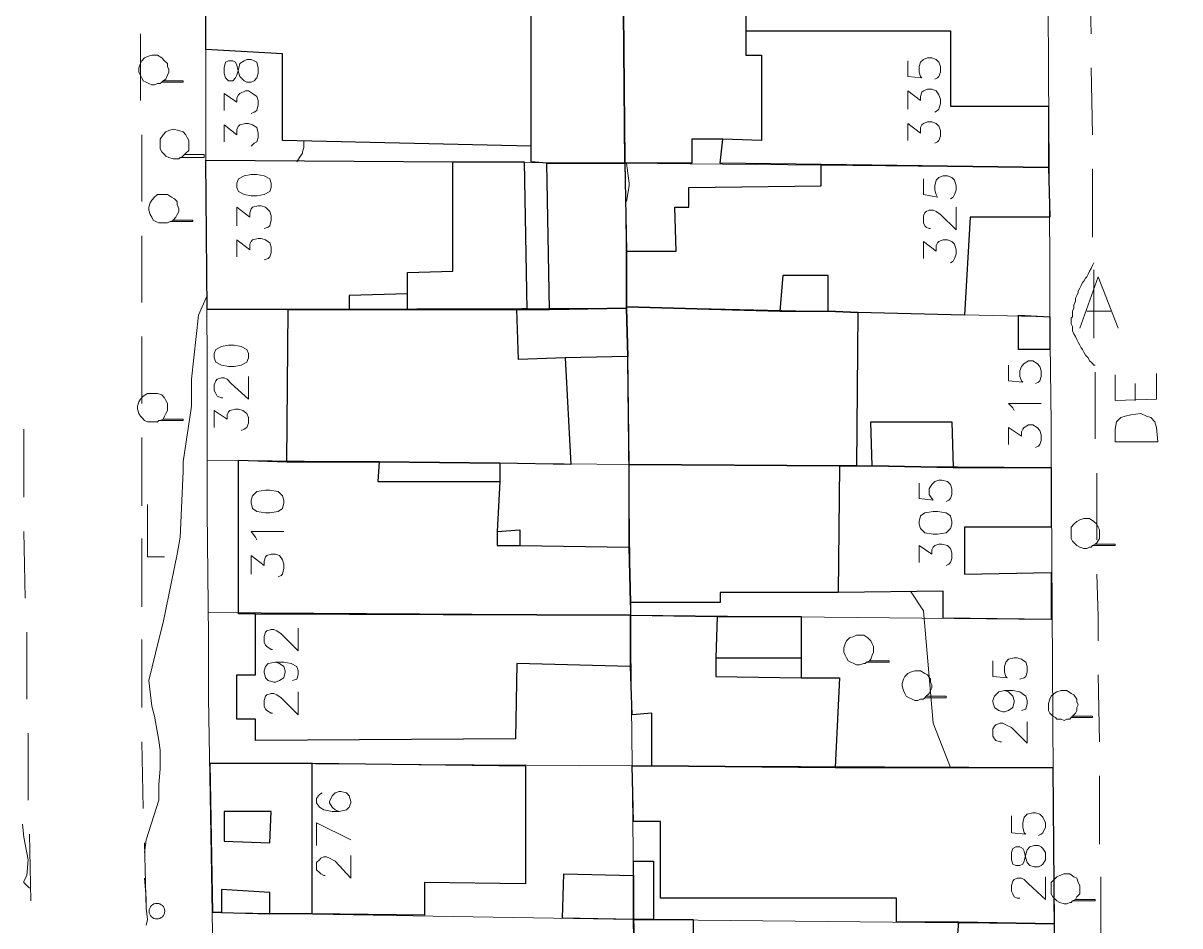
# Model space of a CAD drawing. Extents: x -2391 to 32076, y -11492 to 5852.
# Drawn here: x 4624 to 4692.9, y -1085.2 to -1031.5 of the extents above; entities that cross this region are included whole.
import ezdxf

# ---------------------------------------------------------------- set-up
doc = ezdxf.new("R2010")
doc.units = 0
doc.header["$LTSCALE"] = 7
for name, color, linetype in [('ALVE-CT', 3, 'CONTINUOUS'), ('PDF_A101 - EDIFICACAO', 7, 'CONTINUOUS'), ('PDF_A103 - PROJECAO_1', 7, 'CONTINUOUS'), ('PDF_A104 - PROJECAO_2', 7, 'CONTINUOUS'), ('PDF_A112 - PRISMA_VENTILACAO', 7, 'CONTINUOUS'), ('PDF_A123 - N DE PORTA', 7, 'CONTINUOUS'), ('PDF_A124 - MURO', 7, 'CONTINUOUS'), ('PDF_C301 - MEIO_FIO_2D', 7, 'CONTINUOUS'), ('PDF_C307 - TXT_NOME_LOGRADOURO', 7, 'CONTINUOUS'), ('PDF_F601 - LIMITE_VEGETACAO', 7, 'CONTINUOUS'), ('PDF_F602 - ARVORE_ISOLADA', 7, 'CONTINUOUS'), ('PDF_F604 - TXT_AGRUPAMENTO_ARVORE', 7, 'CONTINUOUS'), ('PDF_I902 - LUMINARIA', 7, 'CONTINUOUS'), ('PDF_I903 - POSTE', 7, 'CONTINUOUS'), ('PDF_N1401 - CURVA_MESTRA', 7, 'CONTINUOUS')]:
    doc.layers.add(name, color=color, linetype=linetype)

msp = doc.modelspace()

# ---------------------------------------------------------------- linework, layer by layer
at = {"layer": 'ALVE-CT'}
msp.add_circle((4550.796, -1271.53), 500, dxfattribs=at)
at = {"layer": 'PDF_A101 - EDIFICACAO', "lineweight": 30}
for points in [[(4659.758, -1030.746), (4659.843, -1039.805), (4655.186, -1039.805), (4654.255, -1039.721), (4654.255, -1038.789), (4639.439, -1038.451), (4639.439, -1033.286), (4634.867, -1033.032), (4634.867, -1030.323), (4635.29, -1030.323), (4637.322, -1030.323), (4647.736, -1030.492), (4653.747, -1030.577), (4654.255, -1030.662), (4658.149, -1030.662)], [(4685.072, -1036.419), (4685.072, -1040.059), (4671.526, -1039.89), (4665.515, -1039.805), (4665.684, -1038.366), (4663.822, -1038.366), (4663.822, -1039.805), (4659.843, -1039.805), (4659.758, -1030.746), (4663.06, -1030.746), (4667.039, -1030.746), (4667.039, -1031.932), (4679.231, -1031.932), (4679.231, -1036.419)], [(4653.831, -1039.721), (4654.001, -1048.526), (4653.408, -1048.526), (4646.889, -1048.526), (4646.889, -1047.595), (4643.418, -1047.679), (4643.418, -1048.526), (4639.777, -1048.526), (4634.951, -1048.526), (4634.867, -1039.636), (4649.598, -1039.721)], [(4659.843, -1039.805), (4659.927, -1045.055), (4659.927, -1048.356), (4659.927, -1048.441), (4655.355, -1048.526), (4655.186, -1039.805)], [(4685.072, -1040.059), (4685.157, -1043.023), (4680.416, -1043.023), (4680.077, -1048.864), (4673.727, -1048.695), (4671.949, -1048.61), (4671.949, -1046.494), (4669.24, -1046.494), (4669.071, -1048.61), (4659.927, -1048.356), (4659.927, -1045.055), (4662.89, -1045.055), (4662.806, -1042.43), (4663.652, -1042.43), (4663.652, -1041.245), (4671.526, -1041.16), (4671.526, -1039.89)], [(4656.287, -1051.404), (4656.625, -1057.754), (4652.392, -1057.669), (4645.196, -1057.585), (4639.693, -1057.585), (4639.777, -1048.526), (4643.418, -1048.526), (4646.889, -1048.526), (4653.408, -1048.526), (4654.001, -1048.526), (4655.355, -1048.526), (4659.927, -1048.441), (4660.012, -1051.32)], [(4669.071, -1048.61), (4671.949, -1048.61), (4673.727, -1048.695), (4673.643, -1057.839), (4672.627, -1057.839), (4660.097, -1057.754), (4660.012, -1051.32), (4659.927, -1048.441), (4659.927, -1048.356)], [(4685.157, -1050.896), (4683.294, -1050.896), (4683.294, -1048.864), (4685.157, -1048.949)], [(4679.4, -1057.923), (4674.574, -1057.839), (4674.489, -1055.214), (4679.315, -1055.214)], [(4652.392, -1058.77), (4652.223, -1061.733), (4653.577, -1061.649), (4653.577, -1062.58), (4660.097, -1062.665), (4660.181, -1065.967), (4660.181, -1066.729), (4637.83, -1066.644), (4636.814, -1066.644), (4636.814, -1057.5), (4639.693, -1057.585), (4645.196, -1057.585), (4652.392, -1057.669)], [(4680.077, -1061.479), (4680.077, -1064.273), (4685.242, -1064.189), (4685.242, -1066.983), (4678.807, -1066.898), (4678.807, -1065.289), (4672.542, -1065.374), (4665.515, -1065.374), (4665.515, -1065.967), (4660.181, -1065.967), (4660.097, -1062.665), (4660.097, -1057.754), (4672.627, -1057.839), (4673.643, -1057.839), (4674.574, -1057.839), (4679.4, -1057.923), (4685.242, -1057.923), (4685.242, -1061.479)], [(4660.181, -1066.729), (4660.181, -1069.776), (4653.408, -1069.607), (4653.323, -1074.094), (4637.83, -1074.179), (4637.83, -1072.909), (4636.729, -1072.909), (4636.729, -1070.284), (4637.83, -1070.284), (4637.83, -1066.644)], [(4672.627, -1070.454), (4672.373, -1075.788), (4661.451, -1075.703), (4661.451, -1072.57), (4660.266, -1072.655), (4660.181, -1069.776), (4660.181, -1066.729), (4665.346, -1066.813), (4670.341, -1066.813), (4670.341, -1069.268), (4670.341, -1070.454)], [(4653.916, -1075.703), (4653.916, -1082.73), (4647.905, -1082.645), (4647.905, -1084.593), (4641.217, -1084.508), (4638.677, -1084.508), (4638.677, -1083.238), (4635.798, -1083.069), (4635.798, -1084.423), (4635.29, -1084.423), (4635.121, -1075.534), (4641.217, -1075.534)], [(4661.451, -1075.703), (4672.373, -1075.788), (4685.326, -1075.788), (4685.411, -1085.101), (4679.739, -1085.016), (4676.013, -1085.016), (4676.013, -1083.577), (4661.959, -1083.577), (4661.959, -1079.005), (4660.351, -1079.005), (4660.266, -1075.703)], [(4635.967, -1080.19), (4638.677, -1080.275), (4638.761, -1078.412), (4635.967, -1078.412)], [(4661.536, -1084.847), (4660.351, -1084.847), (4660.351, -1082.222), (4660.351, -1081.375), (4661.536, -1081.375)], [(4660.351, -1082.222), (4660.351, -1084.847), (4656.117, -1084.762), (4656.202, -1082.137)], [(4661.536, -1084.847), (4663.906, -1084.847), (4663.906, -1090.519), (4664.753, -1090.434), (4664.922, -1085.947), (4679.654, -1085.947), (4679.739, -1085.016), (4685.411, -1085.101), (4685.411, -1094.075), (4679.739, -1093.906), (4679.739, -1092.805), (4664.922, -1092.466), (4665.007, -1091.704), (4664.076, -1091.62), (4664.076, -1093.99), (4663.737, -1093.99), (4660.52, -1093.906), (4660.351, -1084.847)]]:
    msp.add_lwpolyline(points, close=True, dxfattribs=at)
at = {"layer": 'PDF_A103 - PROJECAO_1', "lineweight": 30}
for points in [[(4658.149, -1030.662), (4659.758, -1030.746), (4659.843, -1039.805), (4655.186, -1039.805), (4654.255, -1039.721), (4654.255, -1038.789), (4654.255, -1030.662)], [(4663.06, -1030.746), (4667.039, -1030.746), (4667.039, -1031.932), (4667.039, -1033.371), (4667.97, -1033.371), (4667.97, -1038.451), (4665.684, -1038.366), (4663.822, -1038.366), (4663.822, -1039.805), (4659.843, -1039.805), (4659.758, -1030.746)], [(4654.001, -1048.526), (4653.408, -1048.526), (4646.889, -1048.526), (4646.889, -1047.595), (4646.889, -1046.325), (4649.598, -1046.24), (4649.598, -1039.721), (4653.831, -1039.721)], [(4660.012, -1051.32), (4656.287, -1051.404), (4653.493, -1051.489), (4653.408, -1048.526), (4654.001, -1048.526), (4655.355, -1048.526), (4659.927, -1048.441)], [(4639.693, -1057.585), (4645.196, -1057.585), (4645.111, -1058.77), (4652.392, -1058.77), (4652.223, -1061.733), (4652.223, -1062.58), (4653.577, -1062.58), (4660.097, -1062.665), (4660.181, -1065.967), (4660.181, -1066.729), (4637.83, -1066.644), (4636.814, -1066.644), (4636.814, -1057.5)], [(4672.627, -1057.839), (4672.542, -1065.374), (4665.515, -1065.374), (4665.515, -1065.967), (4660.181, -1065.967), (4660.097, -1062.665), (4660.097, -1057.754)], [(4672.627, -1070.454), (4672.373, -1075.788), (4661.451, -1075.703), (4661.451, -1072.57), (4660.266, -1072.655), (4660.181, -1069.776), (4660.181, -1066.729), (4665.346, -1066.813), (4665.261, -1069.268), (4670.341, -1069.268), (4670.341, -1070.454)], [(4641.217, -1084.508), (4641.217, -1075.534), (4653.916, -1075.703), (4653.916, -1082.73), (4647.905, -1082.645), (4647.905, -1084.593)]]:
    msp.add_lwpolyline(points, close=True, dxfattribs=at)
at = {"layer": 'PDF_A104 - PROJECAO_2', "lineweight": 30}
msp.add_lwpolyline([(4665.346, -1066.813), (4665.261, -1069.268), (4665.261, -1070.369), (4670.341, -1070.454), (4672.627, -1070.454), (4672.373, -1075.788), (4661.451, -1075.703), (4661.451, -1072.57), (4660.266, -1072.655), (4660.181, -1069.776), (4660.181, -1066.729)], close=True, dxfattribs=at)
at = {"layer": 'PDF_A112 - PRISMA_VENTILACAO', "lineweight": 30}
for points in [[(4669.071, -1048.61), (4671.949, -1048.61), (4671.949, -1046.494), (4669.24, -1046.494)], [(4638.761, -1078.412), (4635.967, -1078.412), (4635.967, -1080.19), (4638.677, -1080.275)], [(4635.798, -1084.423), (4638.677, -1084.508), (4638.677, -1083.238), (4635.798, -1083.069)]]:
    msp.add_lwpolyline(points, close=True, dxfattribs=at)
at = {"layer": 'PDF_A123 - N DE PORTA', "lineweight": 9}
for points in [[(4635.967, -1034.472), (4636.052, -1034.726), (4636.221, -1034.895), (4636.475, -1034.895), (4636.645, -1034.726), (4636.729, -1034.556), (4636.814, -1034.218), (4636.899, -1033.879), (4637.153, -1033.71), (4637.322, -1033.625), (4637.576, -1033.625), (4637.745, -1033.71), (4637.915, -1033.794), (4637.999, -1034.133), (4637.999, -1034.472), (4637.915, -1034.726), (4637.745, -1034.895), (4637.576, -1034.98), (4637.322, -1034.98), (4637.153, -1034.895), (4636.899, -1034.641), (4636.814, -1034.387), (4636.729, -1033.964), (4636.645, -1033.794), (4636.475, -1033.71), (4636.221, -1033.71), (4636.052, -1033.794), (4635.967, -1034.133)], [(4636.729, -1041.245), (4636.814, -1041.499), (4637.153, -1041.668), (4637.576, -1041.753), (4637.915, -1041.753), (4638.338, -1041.668), (4638.677, -1041.499), (4638.761, -1041.245), (4638.761, -1040.991), (4638.677, -1040.737), (4638.338, -1040.567), (4637.915, -1040.483), (4637.576, -1040.483), (4637.153, -1040.567), (4636.814, -1040.737), (4636.729, -1040.991)], [(4635.375, -1051.404), (4635.459, -1051.658), (4635.798, -1051.828), (4636.221, -1051.912), (4636.56, -1051.912), (4636.983, -1051.828), (4637.322, -1051.658), (4637.407, -1051.404), (4637.407, -1051.15), (4637.322, -1050.896), (4636.983, -1050.727), (4636.56, -1050.642), (4636.221, -1050.642), (4635.798, -1050.727), (4635.459, -1050.896), (4635.375, -1051.15)], [(4637.576, -1060.04), (4637.661, -1060.379), (4637.915, -1060.548), (4638.423, -1060.633), (4638.677, -1060.633), (4639.185, -1060.548), (4639.439, -1060.379), (4639.523, -1060.04), (4639.523, -1059.871), (4639.439, -1059.617), (4639.185, -1059.363), (4638.677, -1059.278), (4638.423, -1059.278), (4637.915, -1059.363), (4637.661, -1059.617), (4637.576, -1059.871)], [(4677.368, -1061.31), (4677.453, -1061.564), (4677.707, -1061.818), (4678.215, -1061.903), (4678.469, -1061.903), (4678.977, -1061.818), (4679.231, -1061.564), (4679.315, -1061.31), (4679.315, -1061.141), (4679.231, -1060.802), (4678.977, -1060.633), (4678.469, -1060.548), (4678.215, -1060.548), (4677.707, -1060.633), (4677.453, -1060.802), (4677.368, -1061.141)], [(4682.871, -1081.291), (4682.956, -1081.545), (4683.125, -1081.629), (4683.379, -1081.629), (4683.548, -1081.545), (4683.633, -1081.375), (4683.718, -1080.952), (4683.802, -1080.698), (4683.972, -1080.529), (4684.226, -1080.444), (4684.48, -1080.444), (4684.649, -1080.529), (4684.734, -1080.613), (4684.903, -1080.867), (4684.903, -1081.291), (4684.734, -1081.545), (4684.649, -1081.629), (4684.48, -1081.714), (4684.226, -1081.714), (4683.972, -1081.629), (4683.802, -1081.46), (4683.718, -1081.206), (4683.633, -1080.783), (4683.548, -1080.613), (4683.379, -1080.529), (4683.125, -1080.529), (4682.956, -1080.613), (4682.871, -1080.867)]]:
    msp.add_lwpolyline(points, close=True, dxfattribs=at)
for points in [[(4676.691, -1033.71), (4676.691, -1034.641), (4677.537, -1034.726), (4677.453, -1034.641), (4677.368, -1034.387), (4677.368, -1034.048), (4677.453, -1033.794), (4677.622, -1033.625), (4677.876, -1033.54), (4678.13, -1033.54), (4678.384, -1033.625), (4678.553, -1033.794), (4678.638, -1034.048), (4678.638, -1034.387), (4678.553, -1034.641), (4678.469, -1034.726), (4678.299, -1034.81)], [(4635.967, -1036.673), (4635.967, -1035.657), (4636.729, -1036.165), (4636.729, -1035.911), (4636.814, -1035.742), (4636.899, -1035.657), (4637.237, -1035.488), (4637.407, -1035.488), (4637.661, -1035.657), (4637.915, -1035.826), (4637.999, -1036.08), (4637.999, -1036.334), (4637.915, -1036.673), (4637.745, -1036.758), (4637.576, -1036.842)], [(4676.691, -1036.588), (4676.691, -1035.488), (4677.453, -1036.08), (4677.453, -1035.826), (4677.537, -1035.572), (4677.622, -1035.488), (4677.876, -1035.403), (4678.13, -1035.403), (4678.384, -1035.488), (4678.553, -1035.742), (4678.638, -1035.996), (4678.638, -1036.25), (4678.553, -1036.588), (4678.469, -1036.673), (4678.299, -1036.758)], [(4635.967, -1038.535), (4635.967, -1037.52), (4636.729, -1038.112), (4636.729, -1037.774), (4636.814, -1037.604), (4636.899, -1037.52), (4637.237, -1037.435), (4637.407, -1037.435), (4637.661, -1037.52), (4637.915, -1037.689), (4637.999, -1038.028), (4637.999, -1038.281), (4637.915, -1038.535), (4637.745, -1038.62), (4637.576, -1038.789)], [(4676.691, -1038.451), (4676.691, -1037.435), (4677.453, -1038.028), (4677.453, -1037.689), (4677.537, -1037.52), (4677.622, -1037.435), (4677.876, -1037.35), (4678.13, -1037.35), (4678.384, -1037.435), (4678.553, -1037.604), (4678.638, -1037.858), (4678.638, -1038.197), (4678.553, -1038.451), (4678.469, -1038.535), (4678.299, -1038.62)], [(4677.622, -1040.737), (4677.622, -1041.668), (4678.469, -1041.837), (4678.384, -1041.668), (4678.299, -1041.414), (4678.299, -1041.16), (4678.384, -1040.821), (4678.553, -1040.652), (4678.807, -1040.567), (4679.061, -1040.567), (4679.315, -1040.652), (4679.485, -1040.821), (4679.569, -1041.16), (4679.569, -1041.414), (4679.485, -1041.668), (4679.4, -1041.837), (4679.231, -1041.922)], [(4636.729, -1043.531), (4636.729, -1042.43), (4637.491, -1043.023), (4637.491, -1042.769), (4637.576, -1042.515), (4637.661, -1042.43), (4637.999, -1042.345), (4638.169, -1042.345), (4638.423, -1042.43), (4638.677, -1042.684), (4638.761, -1042.938), (4638.761, -1043.192), (4638.677, -1043.531), (4638.592, -1043.615), (4638.338, -1043.7)], [(4678.045, -1043.7), (4677.961, -1043.7), (4677.791, -1043.615), (4677.707, -1043.531), (4677.622, -1043.361), (4677.622, -1042.938), (4677.707, -1042.769), (4677.791, -1042.684), (4677.961, -1042.599), (4678.215, -1042.599), (4678.384, -1042.684), (4678.638, -1042.853), (4679.569, -1043.785), (4679.569, -1042.43)], [(4636.729, -1045.393), (4636.729, -1044.377), (4637.491, -1044.97), (4637.491, -1044.631), (4637.576, -1044.462), (4637.661, -1044.377), (4637.999, -1044.293), (4638.169, -1044.293), (4638.423, -1044.377), (4638.677, -1044.547), (4638.761, -1044.801), (4638.761, -1045.139), (4638.677, -1045.393), (4638.592, -1045.478), (4638.338, -1045.563)], [(4677.622, -1045.478), (4677.622, -1044.462), (4678.384, -1045.055), (4678.384, -1044.716), (4678.469, -1044.547), (4678.553, -1044.462), (4678.807, -1044.377), (4679.061, -1044.377), (4679.315, -1044.462), (4679.485, -1044.631), (4679.569, -1044.97), (4679.569, -1045.224), (4679.485, -1045.478), (4679.4, -1045.647), (4679.231, -1045.732)], [(4682.702, -1051.828), (4682.702, -1052.759), (4683.548, -1052.844), (4683.464, -1052.759), (4683.379, -1052.505), (4683.379, -1052.166), (4683.464, -1051.912), (4683.633, -1051.743), (4683.887, -1051.574), (4684.141, -1051.574), (4684.395, -1051.743), (4684.564, -1051.912), (4684.649, -1052.166), (4684.649, -1052.505), (4684.564, -1052.759), (4684.48, -1052.844), (4684.31, -1052.928)], [(4635.883, -1053.775), (4635.798, -1053.775), (4635.544, -1053.69), (4635.459, -1053.521), (4635.375, -1053.352), (4635.375, -1053.013), (4635.459, -1052.759), (4635.544, -1052.674), (4635.798, -1052.59), (4635.967, -1052.59), (4636.137, -1052.674), (4636.391, -1052.928), (4637.407, -1053.86), (4637.407, -1052.505)], [(4683.04, -1054.537), (4682.956, -1054.368), (4682.702, -1054.114), (4684.649, -1054.114)], [(4635.375, -1055.553), (4635.375, -1054.537), (4636.137, -1055.045), (4636.137, -1054.791), (4636.221, -1054.622), (4636.306, -1054.537), (4636.645, -1054.452), (4636.814, -1054.452), (4637.068, -1054.537), (4637.322, -1054.706), (4637.407, -1054.96), (4637.407, -1055.299), (4637.322, -1055.553), (4637.153, -1055.638), (4636.983, -1055.722)], [(4682.702, -1056.569), (4682.702, -1055.553), (4683.464, -1056.061), (4683.464, -1055.807), (4683.548, -1055.638), (4683.633, -1055.553), (4683.887, -1055.384), (4684.141, -1055.384), (4684.395, -1055.553), (4684.564, -1055.722), (4684.649, -1055.976), (4684.649, -1056.315), (4684.564, -1056.569), (4684.48, -1056.654), (4684.31, -1056.738)], [(4677.368, -1058.855), (4677.368, -1059.786), (4678.215, -1059.871), (4678.13, -1059.786), (4677.961, -1059.532), (4677.961, -1059.193), (4678.13, -1058.939), (4678.299, -1058.77), (4678.553, -1058.685), (4678.723, -1058.685), (4679.061, -1058.77), (4679.231, -1058.939), (4679.315, -1059.193), (4679.315, -1059.532), (4679.231, -1059.786), (4679.146, -1059.871), (4678.977, -1059.955)], [(4637.915, -1062.241), (4637.83, -1062.072), (4637.576, -1061.733), (4639.523, -1061.733)], [(4677.368, -1063.596), (4677.368, -1062.58), (4678.13, -1063.088), (4678.13, -1062.834), (4678.215, -1062.665), (4678.299, -1062.58), (4678.553, -1062.495), (4678.723, -1062.495), (4679.061, -1062.58), (4679.231, -1062.749), (4679.315, -1063.003), (4679.315, -1063.342), (4679.231, -1063.596), (4679.146, -1063.681), (4678.977, -1063.765)], [(4637.576, -1064.273), (4637.576, -1063.173), (4638.338, -1063.765), (4638.338, -1063.511), (4638.423, -1063.257), (4638.507, -1063.173), (4638.761, -1063.088), (4639.015, -1063.088), (4639.269, -1063.173), (4639.439, -1063.427), (4639.523, -1063.681), (4639.523, -1063.935), (4639.439, -1064.273), (4639.354, -1064.358), (4639.185, -1064.443)], [(4638.846, -1068.76), (4638.761, -1068.76), (4638.507, -1068.591), (4638.423, -1068.506), (4638.338, -1068.337), (4638.338, -1067.998), (4638.423, -1067.744), (4638.507, -1067.66), (4638.761, -1067.575), (4638.931, -1067.575), (4639.1, -1067.66), (4639.354, -1067.829), (4640.37, -1068.845), (4640.37, -1067.49)], [(4639.015, -1069.522), (4639.269, -1069.607), (4639.523, -1069.776), (4639.608, -1070.03), (4639.608, -1070.115), (4639.523, -1070.454), (4639.269, -1070.623), (4639.015, -1070.708), (4638.931, -1070.708), (4638.592, -1070.623), (4638.423, -1070.454), (4638.338, -1070.115), (4638.338, -1070.03), (4638.423, -1069.776), (4638.592, -1069.607), (4639.015, -1069.522), (4639.523, -1069.522), (4639.947, -1069.607), (4640.285, -1069.776), (4640.37, -1070.03), (4640.37, -1070.284), (4640.285, -1070.538), (4640.031, -1070.623)], [(4681.77, -1069.438), (4681.77, -1070.369), (4682.617, -1070.454), (4682.532, -1070.369), (4682.448, -1070.115), (4682.448, -1069.776), (4682.532, -1069.522), (4682.702, -1069.353), (4683.04, -1069.268), (4683.21, -1069.268), (4683.464, -1069.353), (4683.718, -1069.522), (4683.802, -1069.776), (4683.802, -1070.115), (4683.718, -1070.369), (4683.633, -1070.454), (4683.379, -1070.538)], [(4638.846, -1072.57), (4638.761, -1072.57), (4638.507, -1072.401), (4638.423, -1072.316), (4638.338, -1072.147), (4638.338, -1071.808), (4638.423, -1071.554), (4638.507, -1071.47), (4638.761, -1071.385), (4638.931, -1071.385), (4639.1, -1071.47), (4639.354, -1071.639), (4640.37, -1072.655), (4640.37, -1071.3)], [(4682.448, -1071.216), (4682.702, -1071.3), (4682.956, -1071.554), (4683.04, -1071.808), (4683.04, -1071.893), (4682.956, -1072.232), (4682.702, -1072.401), (4682.448, -1072.486), (4682.363, -1072.486), (4682.109, -1072.401), (4681.855, -1072.232), (4681.77, -1071.893), (4681.77, -1071.808), (4681.855, -1071.554), (4682.109, -1071.3), (4682.448, -1071.216), (4682.956, -1071.216), (4683.379, -1071.3), (4683.718, -1071.554), (4683.802, -1071.808), (4683.802, -1071.978), (4683.718, -1072.316), (4683.464, -1072.401)], [(4682.278, -1074.264), (4682.194, -1074.264), (4681.94, -1074.179), (4681.855, -1074.094), (4681.77, -1073.925), (4681.77, -1073.502), (4681.855, -1073.332), (4681.94, -1073.248), (4682.194, -1073.163), (4682.363, -1073.163), (4682.532, -1073.248), (4682.871, -1073.417), (4683.802, -1074.348), (4683.802, -1073.078)], [(4641.809, -1077.311), (4641.64, -1077.396), (4641.47, -1077.65), (4641.47, -1077.904), (4641.64, -1078.158), (4641.894, -1078.327), (4642.402, -1078.412), (4642.825, -1078.412), (4643.248, -1078.327), (4643.418, -1078.158), (4643.502, -1077.904), (4643.502, -1077.819), (4643.418, -1077.481), (4643.248, -1077.311), (4642.91, -1077.227), (4642.825, -1077.227), (4642.571, -1077.311), (4642.402, -1077.481), (4642.232, -1077.819), (4642.232, -1077.904), (4642.402, -1078.158), (4642.571, -1078.327), (4642.825, -1078.412)], [(4682.871, -1078.666), (4682.871, -1079.682), (4683.718, -1079.767), (4683.633, -1079.682), (4683.548, -1079.343), (4683.548, -1079.089), (4683.633, -1078.751), (4683.802, -1078.581), (4684.141, -1078.497), (4684.31, -1078.497), (4684.564, -1078.581), (4684.734, -1078.751), (4684.903, -1079.089), (4684.903, -1079.343), (4684.734, -1079.682), (4684.649, -1079.767), (4684.48, -1079.851)], [(4643.502, -1080.105), (4641.47, -1079.089), (4641.47, -1080.444)], [(4641.978, -1082.222), (4641.894, -1082.222), (4641.724, -1082.137), (4641.64, -1082.053), (4641.47, -1081.883), (4641.47, -1081.46), (4641.64, -1081.291), (4641.724, -1081.206), (4641.894, -1081.121), (4642.063, -1081.121), (4642.232, -1081.206), (4642.571, -1081.375), (4643.502, -1082.391), (4643.502, -1081.037)], [(4683.379, -1083.577), (4683.21, -1083.577), (4683.04, -1083.492), (4682.956, -1083.323), (4682.871, -1083.153), (4682.871, -1082.815), (4682.956, -1082.561), (4683.04, -1082.476), (4683.21, -1082.391), (4683.464, -1082.391), (4683.633, -1082.476), (4683.887, -1082.73), (4684.903, -1083.661), (4684.903, -1082.307)]]:
    msp.add_lwpolyline(points, dxfattribs=at)
at = {"layer": 'PDF_A124 - MURO', "lineweight": 9}
for points in [[(4661.112, -1148.006), (4659.335, -994.595)], [(4634.951, -1021.264), (4634.867, -1022.365), (4634.867, -1022.957), (4634.867, -1023.973), (4634.867, -1026.175), (4634.867, -1036.758), (4634.867, -1039.297), (4634.951, -1051.574), (4634.951, -1052.844), (4634.951, -1058.939), (4634.951, -1060.548), (4635.036, -1067.998), (4635.036, -1069.607), (4635.036, -1071.639), (4635.29, -1086.794)], [(4685.496, -1099.07), (4685.242, -1056.654), (4685.242, -1055.299), (4685.157, -1048.949), (4685.157, -1047.256), (4685.157, -1045.563), (4685.072, -1034.472), (4685.072, -1033.286), (4684.988, -1025.328)], [(4634.867, -1039.636), (4659.843, -1039.805), (4685.072, -1040.059)], [(4659.927, -1048.441), (4634.951, -1048.526)], [(4685.157, -1048.949), (4659.927, -1048.356)], [(4634.951, -1057.5), (4660.097, -1057.754), (4685.242, -1057.923)], [(4635.036, -1066.559), (4660.181, -1066.729), (4685.242, -1066.983)], [(4635.121, -1075.534), (4660.266, -1075.703), (4685.326, -1075.788)], [(4685.411, -1085.101), (4660.351, -1084.847), (4635.29, -1084.423)]]:
    msp.add_lwpolyline(points, dxfattribs=at)
at = {"layer": 'PDF_C301 - MEIO_FIO_2D', "lineweight": 9}
for points in [[(4687.528, -1028.122), (4687.612, -1032.101)], [(4630.972, -1036.08), (4630.972, -1032.101)], [(4687.612, -1034.133), (4687.697, -1038.112)], [(4631.057, -1042.091), (4631.057, -1038.112)], [(4687.697, -1040.144), (4687.697, -1044.208)], [(4631.057, -1048.102), (4631.057, -1044.123)], [(4687.782, -1046.155), (4687.782, -1050.219)], [(4631.057, -1054.114), (4631.057, -1050.134)], [(4687.866, -1052.251), (4687.866, -1056.23)], [(4624.03, -1059.701), (4624.03, -1058.77), (4624.03, -1055.638)], [(4631.057, -1060.209), (4631.057, -1056.146)], [(4687.951, -1058.262), (4687.951, -1062.241)], [(4624.114, -1065.713), (4624.03, -1061.733)], [(4631.057, -1066.221), (4631.057, -1062.157)], [(4687.951, -1064.273), (4688.036, -1066.813), (4688.036, -1068.252)], [(4624.199, -1071.724), (4624.199, -1067.744)], [(4631.057, -1072.232), (4631.057, -1071.131), (4631.057, -1068.168)], [(4688.036, -1070.284), (4688.12, -1074.264)], [(4624.284, -1077.735), (4624.284, -1073.756)], [(4631.142, -1078.243), (4631.057, -1074.264)], [(4688.12, -1076.296), (4688.12, -1080.359)], [(4624.453, -1083.746), (4624.368, -1079.767)], [(4631.311, -1084.254), (4631.226, -1080.275)], [(4688.205, -1082.307), (4688.205, -1086.371)]]:
    msp.add_lwpolyline(points, dxfattribs=at)
at = {"layer": 'PDF_C307 - TXT_NOME_LOGRADOURO', "lineweight": 9}
for points in [[(4691.507, -1052.336), (4691.507, -1053.86), (4689.052, -1053.944), (4689.052, -1052.42)], [(4690.237, -1053.944), (4690.237, -1052.928)]]:
    msp.add_lwpolyline(points, dxfattribs=at)
msp.add_lwpolyline([(4691.591, -1056.4), (4689.052, -1056.4), (4689.052, -1055.638), (4689.136, -1055.214), (4689.39, -1054.96), (4689.644, -1054.876), (4689.983, -1054.791), (4690.575, -1054.706), (4690.914, -1054.876), (4691.168, -1054.96), (4691.422, -1055.214), (4691.507, -1055.553)], close=True, dxfattribs=at)
at = {"layer": 'PDF_F601 - LIMITE_VEGETACAO', "lineweight": 9}
msp.add_lwpolyline([(4687.866, -1051.828), (4687.782, -1051.828), (4687.697, -1051.743), (4687.612, -1051.658), (4687.528, -1051.574), (4687.443, -1051.404), (4687.358, -1051.32), (4687.274, -1051.235), (4687.189, -1051.066), (4687.104, -1050.896), (4687.02, -1050.812), (4686.935, -1050.642), (4686.85, -1050.473), (4686.766, -1050.304), (4686.681, -1050.134), (4686.596, -1049.965), (4686.512, -1049.796), (4686.512, -1049.626), (4686.512, -1049.542), (4686.427, -1049.372), (4686.427, -1049.203), (4686.427, -1049.034), (4686.512, -1048.949), (4686.512, -1048.78), (4686.512, -1048.61), (4686.596, -1048.441), (4686.596, -1048.272), (4686.681, -1048.018), (4686.681, -1047.848), (4686.766, -1047.679), (4686.85, -1047.51), (4686.85, -1047.425), (4686.935, -1047.256), (4687.02, -1047.087), (4687.104, -1046.917), (4687.189, -1046.833), (4687.274, -1046.663), (4687.358, -1046.579), (4687.443, -1046.409), (4687.528, -1046.24), (4687.612, -1046.071), (4687.697, -1045.901), (4687.782, -1045.732)], dxfattribs=at)
at = {"layer": 'PDF_F602 - ARVORE_ISOLADA', "lineweight": 9}
for points in [[(4632.327, -1034.895), (4632.242, -1034.98), (4632.157, -1035.064), (4631.988, -1035.064), (4631.819, -1035.149), (4631.65, -1035.149), (4631.48, -1035.064), (4631.311, -1034.98), (4631.142, -1034.895), (4631.057, -1034.726), (4630.972, -1034.556), (4630.888, -1034.387), (4630.888, -1034.133), (4630.972, -1033.879), (4631.057, -1033.71), (4631.226, -1033.54), (4631.396, -1033.456), (4631.65, -1033.371), (4631.988, -1033.371), (4632.242, -1033.54), (4632.411, -1033.71), (4632.581, -1033.879), (4632.581, -1034.048), (4632.665, -1034.218), (4632.665, -1034.387), (4632.581, -1034.556), (4632.496, -1034.81), (4632.327, -1034.895), (4632.242, -1034.98), (4633.512, -1034.98), (4633.512, -1034.895)], [(4633.597, -1039.297), (4633.427, -1039.467), (4633.343, -1039.467), (4633.258, -1039.551), (4633.089, -1039.551), (4632.919, -1039.551), (4632.665, -1039.467), (4632.496, -1039.382), (4632.411, -1039.297), (4632.242, -1039.128), (4632.157, -1038.959), (4632.157, -1038.789), (4632.157, -1038.535), (4632.157, -1038.366), (4632.327, -1038.112), (4632.496, -1037.943), (4632.665, -1037.858), (4632.919, -1037.774), (4633.258, -1037.858), (4633.512, -1037.943), (4633.681, -1038.112), (4633.766, -1038.281), (4633.851, -1038.451), (4633.851, -1038.62), (4633.851, -1038.874), (4633.851, -1039.043), (4633.681, -1039.213), (4633.597, -1039.297), (4633.427, -1039.467), (4634.782, -1039.467), (4634.782, -1039.297)], [(4632.919, -1043.192), (4632.835, -1043.277), (4632.75, -1043.277), (4632.581, -1043.361), (4632.411, -1043.361), (4632.242, -1043.361), (4632.073, -1043.361), (4631.903, -1043.277), (4631.734, -1043.192), (4631.65, -1043.023), (4631.565, -1042.853), (4631.48, -1042.599), (4631.48, -1042.43), (4631.565, -1042.176), (4631.65, -1042.007), (4631.819, -1041.837), (4631.988, -1041.668), (4632.242, -1041.668), (4632.581, -1041.668), (4632.835, -1041.837), (4633.004, -1041.922), (4633.173, -1042.091), (4633.173, -1042.261), (4633.258, -1042.515), (4633.258, -1042.684), (4633.173, -1042.853), (4633.089, -1043.023), (4632.919, -1043.192), (4632.835, -1043.277), (4634.105, -1043.277), (4634.105, -1043.192)], [(4632.327, -1055.045), (4632.157, -1055.13), (4632.073, -1055.13), (4631.988, -1055.214), (4631.734, -1055.214), (4631.565, -1055.214), (4631.396, -1055.214), (4631.226, -1055.13), (4631.057, -1054.96), (4630.972, -1054.876), (4630.888, -1054.706), (4630.803, -1054.452), (4630.803, -1054.283), (4630.888, -1054.029), (4630.972, -1053.86), (4631.142, -1053.69), (4631.396, -1053.521), (4631.565, -1053.521), (4631.988, -1053.521), (4632.242, -1053.606), (4632.411, -1053.775), (4632.496, -1053.944), (4632.581, -1054.114), (4632.581, -1054.368), (4632.581, -1054.537), (4632.496, -1054.706), (4632.411, -1054.876), (4632.327, -1055.045), (4632.157, -1055.13), (4633.512, -1055.13), (4633.512, -1055.045)], [(4687.866, -1062.495), (4687.697, -1062.58), (4687.612, -1062.665), (4687.528, -1062.665), (4687.358, -1062.749), (4687.189, -1062.749), (4686.935, -1062.665), (4686.766, -1062.58), (4686.681, -1062.495), (4686.512, -1062.326), (4686.427, -1062.157), (4686.427, -1061.987), (4686.427, -1061.733), (4686.427, -1061.479), (4686.596, -1061.31), (4686.766, -1061.141), (4686.935, -1061.056), (4687.189, -1060.971), (4687.528, -1060.971), (4687.782, -1061.141), (4687.951, -1061.31), (4688.036, -1061.479), (4688.12, -1061.649), (4688.12, -1061.818), (4688.12, -1061.987), (4688.12, -1062.157), (4687.951, -1062.411), (4687.866, -1062.495), (4687.697, -1062.58), (4689.052, -1062.58), (4689.052, -1062.495)], [(4674.405, -1069.438), (4674.235, -1069.522), (4674.151, -1069.607), (4674.066, -1069.607), (4673.812, -1069.692), (4673.643, -1069.692), (4673.473, -1069.607), (4673.304, -1069.522), (4673.135, -1069.438), (4673.05, -1069.268), (4672.965, -1069.099), (4672.881, -1068.93), (4672.881, -1068.676), (4672.965, -1068.422), (4673.05, -1068.252), (4673.219, -1068.083), (4673.473, -1067.998), (4673.643, -1067.914), (4674.066, -1067.914), (4674.32, -1068.083), (4674.489, -1068.252), (4674.574, -1068.422), (4674.659, -1068.591), (4674.659, -1068.76), (4674.659, -1068.93), (4674.574, -1069.099), (4674.489, -1069.353), (4674.405, -1069.438), (4674.235, -1069.522), (4675.59, -1069.522), (4675.59, -1069.438)], [(4677.791, -1071.554), (4677.707, -1071.639), (4677.622, -1071.724), (4677.453, -1071.724), (4677.283, -1071.808), (4677.114, -1071.808), (4676.945, -1071.724), (4676.775, -1071.639), (4676.606, -1071.554), (4676.521, -1071.385), (4676.437, -1071.216), (4676.352, -1070.962), (4676.352, -1070.792), (4676.437, -1070.538), (4676.521, -1070.369), (4676.691, -1070.2), (4676.86, -1070.115), (4677.114, -1070.03), (4677.453, -1070.03), (4677.707, -1070.2), (4677.876, -1070.284), (4678.045, -1070.538), (4678.045, -1070.708), (4678.13, -1070.877), (4678.13, -1071.046), (4678.045, -1071.216), (4677.961, -1071.385), (4677.791, -1071.554), (4677.707, -1071.639), (4678.977, -1071.639), (4678.977, -1071.554)], [(4686.512, -1072.74), (4686.427, -1072.824), (4686.342, -1072.909), (4686.173, -1072.909), (4686.004, -1072.994), (4685.834, -1072.909), (4685.58, -1072.909), (4685.496, -1072.824), (4685.326, -1072.74), (4685.157, -1072.57), (4685.072, -1072.401), (4685.072, -1072.147), (4685.072, -1071.978), (4685.157, -1071.724), (4685.242, -1071.554), (4685.411, -1071.385), (4685.58, -1071.3), (4685.834, -1071.216), (4686.173, -1071.216), (4686.427, -1071.385), (4686.596, -1071.47), (4686.766, -1071.724), (4686.766, -1071.893), (4686.85, -1072.062), (4686.766, -1072.232), (4686.766, -1072.401), (4686.681, -1072.57), (4686.512, -1072.74), (4686.427, -1072.824), (4687.697, -1072.824), (4687.697, -1072.74)], [(4686.681, -1083.661), (4686.512, -1083.746), (4686.427, -1083.831), (4686.342, -1083.831), (4686.173, -1083.915), (4686.004, -1083.915), (4685.75, -1083.831), (4685.58, -1083.746), (4685.496, -1083.661), (4685.326, -1083.492), (4685.242, -1083.323), (4685.242, -1083.069), (4685.242, -1082.899), (4685.242, -1082.645), (4685.411, -1082.476), (4685.58, -1082.307), (4685.75, -1082.222), (4686.004, -1082.137), (4686.342, -1082.137), (4686.596, -1082.307), (4686.766, -1082.391), (4686.85, -1082.645), (4686.935, -1082.815), (4686.935, -1082.984), (4686.935, -1083.153), (4686.935, -1083.323), (4686.766, -1083.492), (4686.681, -1083.661), (4686.512, -1083.746), (4687.866, -1083.746), (4687.866, -1083.661)]]:
    msp.add_lwpolyline(points, close=True, dxfattribs=at)
at = {"layer": 'PDF_F604 - TXT_AGRUPAMENTO_ARVORE', "lineweight": 9}
for points in [[(4686.935, -1049.626), (4688.036, -1046.579), (4689.221, -1049.626)], [(4687.358, -1048.61), (4688.798, -1048.61)]]:
    msp.add_lwpolyline(points, dxfattribs=at)
at = {"layer": 'PDF_I902 - LUMINARIA', "lineweight": 9}
msp.add_lwpolyline([(4631.903, -1084.423), (4631.903, -1084.423)], dxfattribs=at)
msp.add_circle((4631.96, -1084.353), 0.466, dxfattribs=at)
at = {"layer": 'PDF_I903 - POSTE', "lineweight": 9}
msp.add_lwpolyline([(4632.411, -1063.257), (4631.396, -1063.257), (4631.396, -1060.125)], dxfattribs=at)
at = {"layer": 'PDF_N1401 - CURVA_MESTRA', "lineweight": 20}
for points in [[(4640.709, -1038.451), (4640.709, -1038.874), (4640.624, -1039.128), (4640.624, -1039.213), (4640.455, -1039.467), (4640.285, -1039.721)], [(4659.927, -1042.091), (4660.097, -1041.16), (4660.097, -1040.991), (4659.927, -1039.805)], [(4634.951, -1047.679), (4634.443, -1048.864), (4634.02, -1052.674), (4634.02, -1053.013), (4634.02, -1054.283), (4633.512, -1057.585), (4633.512, -1058.177), (4633.343, -1062.072), (4633.173, -1063.088), (4632.327, -1067.152), (4632.073, -1068.168), (4631.48, -1070.623), (4631.65, -1072.147), (4631.819, -1072.74), (4632.073, -1074.179), (4632.157, -1074.772), (4632.157, -1075.872), (4632.073, -1076.804), (4632.073, -1077.735), (4631.311, -1080.105), (4631.226, -1080.867)], [(4679.231, -1075.788), (4678.215, -1073.163), (4677.622, -1066.475), (4676.86, -1065.289)], [(4624.368, -1082.984), (4624.03, -1082.645), (4624.03, -1082.561), (4624.199, -1082.222), (4624.284, -1081.291), (4624.03, -1079.936), (4623.945, -1079.174)], [(4631.226, -1082.391), (4631.311, -1083.577), (4631.311, -1084.169), (4631.396, -1084.847), (4631.311, -1085.185)]]:
    msp.add_lwpolyline(points, dxfattribs=at)

doc.saveas('drawing.dxf')
